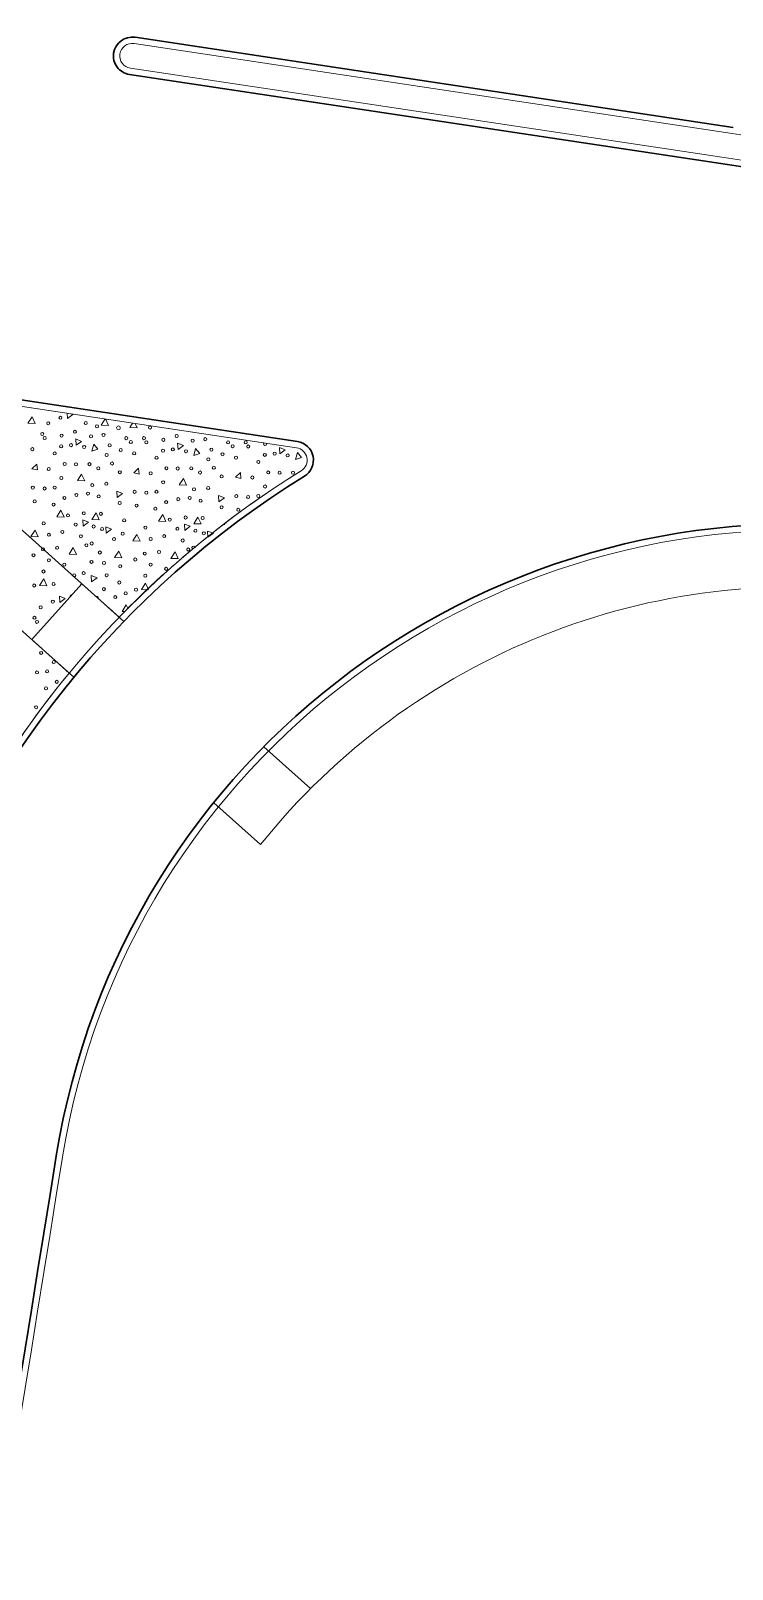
# Model space of a CAD drawing. Extents: x 2536801 to 2538856, y 7112140 to 7131569.
# Drawn here: x 2537919.8 to 2537994.5, y 7115213.4 to 7115377.3 of the extents above; entities that cross this region are included whole.
import ezdxf

# ---------------------------------------------------------------- set-up
doc = ezdxf.new("R2010")
doc.units = 0
doc.header["$LTSCALE"] = 100
doc.header["$MEASUREMENT"] = 0
for name, color, linetype, lineweight in [('D_BOC_MISC', 6, 'Continuous', 13), ('D_BOC_RMP', 1, 'Continuous', 13), ('D_BOC_XST', 4, 'Continuous', 13), ('D_EOS_FR', 3, 'Continuous', 30), ('D_EOS_ML', 7, 'Continuous', 30), ('D_EOS_RMP', 1, 'Continuous', 30), ('D_EOT_ML', 7, 'Continuous', 13), ('D_FOC_XST', 4, 'Continuous', 30), ('D_RIPRAP_1', 7, 'Continuous', 0)]:
    doc.layers.add(name, color=color, linetype=linetype, lineweight=lineweight)

msp = doc.modelspace()

# ---------------------------------------------------------------- linework, layer by layer
at = {"layer": 'D_BOC_MISC'}
for p, q in [((2537929.7, 7115314.36), (2537918.54, 7115324.35)), ((2537924.36, 7115308.4), (2537913.2, 7115318.39)), ((2537919.89, 7115312.41), (2537925.22, 7115318.37)), ((2537949.59, 7115296.56), (2537944.61, 7115301.01)), ((2537944.25, 7115290.6), (2537939.28, 7115295.05))]:
    msp.add_line(p, q, dxfattribs=at)
msp.add_arc((2538001.48, 7115244.74), 73.33, 82.1426, 141.292, dxfattribs=at)
at = {"layer": 'D_BOC_RMP', "lineweight": 0}
msp.add_arc((2526379.38, 7117111.1), 11691.67, 349.572856, 350.876903, dxfattribs=at)
at = {"layer": 'D_BOC_XST', "lineweight": 0}
for p, q in [((2537930.78, 7115375.9), (2537994.52, 7115366.31)), ((2537930.38, 7115373.27), (2537994.12, 7115363.67)), ((2537863.52, 7115345.58), (2537948.09, 7115332.85))]:
    msp.add_line(p, q, dxfattribs=at)
at = {"layer": 'D_BOC_XST', "lineweight": 0, "extrusion": (0, 0, -1)}
msp.add_arc((-2537930.58, 7115374.58), 1.33, 8.5614, 98.5614, dxfattribs=at)
at = {"layer": 'D_BOC_XST', "lineweight": 0}
for centre, radius, start, end in [((2537930.58, 7115374.58), 1.33, 171.4386, 261.4386), ((2538279.4, 7117258.65), 1913.67, 261.43857, 265.88763), ((2538279.4, 7117258.65), 1916.33, 261.43857, 265.88763), ((2537947.89, 7115331.53), 1.33, 301.6913, 81.4356), ((2538001.48, 7115244.74), 100.67, 121.6913, 160.9649), ((2538001.48, 7115244.74), 79.33, 82.1426, 170.8769)]:
    msp.add_arc(centre, radius, start, end, dxfattribs=at)
at = {"layer": 'D_EOS_FR'}
msp.add_arc((2526379.38, 7117111.1), 11649, 349.376372, 352.971213, dxfattribs=at)
at = {"layer": 'D_EOS_ML'}
msp.add_arc((2526379.38, 7117111.1), 11609, 347.843052, 358.175075, dxfattribs=at)
at = {"layer": 'D_EOS_RMP'}
msp.add_arc((2526379.38, 7117111.1), 11691, 349.572856, 350.876903, dxfattribs=at)
at = {"layer": 'D_EOT_ML'}
msp.add_arc((2526379.38, 7117111.1), 11599, 347.843038, 358.175075, dxfattribs=at)
at = {"layer": 'D_FOC_XST'}
for p, q in [((2537930.88, 7115376.56), (2537994.62, 7115366.97)), ((2537930.28, 7115372.61), (2537994.02, 7115363.01)), ((2537863.62, 7115346.24), (2537948.19, 7115333.51))]:
    msp.add_line(p, q, dxfattribs=at)
at = {"layer": 'D_FOC_XST', "extrusion": (0, 0, -1)}
msp.add_arc((-2537930.58, 7115374.58), 2, 8.5614, 98.5614, dxfattribs=at)
at = {"layer": 'D_FOC_XST'}
for centre, radius, start, end in [((2537930.58, 7115374.58), 2, 171.4386, 261.4386), ((2538279.4, 7117258.65), 1917, 261.43857, 265.88763), ((2537947.89, 7115331.53), 2, 301.6913, 81.4386), ((2538001.48, 7115244.74), 100, 121.6913, 160.9649), ((2538001.48, 7115244.74), 80, 82.1426, 170.8769)]:
    msp.add_arc(centre, radius, start, end, dxfattribs=at)
at = {"layer": 'D_RIPRAP_1', "color": 7, "linetype": 'Continuous', "lineweight": 0}
for p, q in [((2537919.9, 7115330.61), (2537920.42, 7115331.11)), ((2537920.48, 7115330.48), (2537919.9, 7115330.61)), ((2537920.42, 7115331.11), (2537920.48, 7115330.48)), ((2537930.75, 7115330.16), (2537931.26, 7115330.66)), ((2537931.32, 7115330.03), (2537930.75, 7115330.16)), ((2537931.26, 7115330.66), (2537931.32, 7115330.03)), ((2537941.59, 7115329.71), (2537942.11, 7115330.21)), ((2537942.17, 7115329.58), (2537941.59, 7115329.71)), ((2537942.11, 7115330.21), (2537942.17, 7115329.58))]:
    msp.add_line(p, q, dxfattribs=at)
at = {"layer": 'D_RIPRAP_1', "color": 7, "lineweight": 0, "flags": 128}
for points in [[(2537948.09, 7115332.85), (2537898.13, 7115340.37), (2537895.11, 7115320.26), (2537891.09, 7115295.26)], [(2537923.86, 7115308.85), (2537919.89, 7115312.41), (2537925.22, 7115318.37), (2537929.2, 7115314.81)]]:
    msp.add_lwpolyline(points, dxfattribs=at)
at = {"layer": 'D_RIPRAP_1', "color": 7, "linetype": 'Continuous', "lineweight": 0, "flags": 128}
for points in [[(2537920.25, 7115335.42), (2537919.47, 7115335.45), (2537919.91, 7115336.14)], [(2537924.61, 7115333.11), (2537924.58, 7115333.78), (2537925.19, 7115333.53)], [(2537926.92, 7115332.7), (2537926.28, 7115332.49), (2537926.49, 7115333.23)], [(2537935.46, 7115332.66), (2537935.42, 7115333.33), (2537936.04, 7115333.08)], [(2537946.31, 7115332.2), (2537946.27, 7115332.87), (2537946.89, 7115332.63)], [(2537937.77, 7115332.25), (2537937.13, 7115332.04), (2537937.34, 7115332.78)], [(2537948.61, 7115331.8), (2537947.98, 7115331.59), (2537948.18, 7115332.33)], [(2537925.53, 7115329.32), (2537924.75, 7115329.35), (2537925.19, 7115330.04)], [(2537936.37, 7115328.87), (2537935.6, 7115328.9), (2537936.03, 7115329.59)], [(2537928.97, 7115327.54), (2537928.94, 7115328.21), (2537929.55, 7115327.96)], [(2537939.82, 7115327.09), (2537939.78, 7115327.76), (2537940.4, 7115327.51)], [(2537923.32, 7115325.46), (2537922.54, 7115325.49), (2537922.98, 7115326.19)], [(2537925.34, 7115324.5), (2537925.31, 7115325.17), (2537925.92, 7115324.93)], [(2537927.06, 7115325.18), (2537926.29, 7115325.22), (2537926.73, 7115325.91)], [(2537934.17, 7115325.01), (2537933.39, 7115325.04), (2537933.83, 7115325.74)], [(2537936.19, 7115324.05), (2537936.15, 7115324.72), (2537936.77, 7115324.48)], [(2537937.91, 7115324.73), (2537937.13, 7115324.76), (2537937.57, 7115325.46)], [(2537920.57, 7115323.35), (2537919.79, 7115323.38), (2537920.23, 7115324.07)], [(2537927.8, 7115323.76), (2537927.76, 7115324.43), (2537928.38, 7115324.19)], [(2537931.42, 7115322.9), (2537930.64, 7115322.93), (2537931.08, 7115323.62)], [(2537938.65, 7115323.31), (2537938.61, 7115323.98), (2537939.23, 7115323.74)], [(2537924.64, 7115321.49), (2537923.86, 7115321.52), (2537924.3, 7115322.22)], [(2537929.49, 7115321.12), (2537928.71, 7115321.15), (2537929.15, 7115321.85)], [(2537935.49, 7115321.04), (2537934.71, 7115321.07), (2537935.15, 7115321.77)], [(2537921.49, 7115318.16), (2537920.71, 7115318.19), (2537921.15, 7115318.89)], [(2537926.25, 7115318.58), (2537926.21, 7115319.25), (2537926.83, 7115319.01)], [(2537922.87, 7115316.36), (2537922.83, 7115317.03), (2537923.45, 7115316.79)]]:
    msp.add_lwpolyline(points, close=True, dxfattribs=at)
for points in [[(2537924.03, 7115336.47), (2537924.26, 7115336.38), (2537923.68, 7115335.95), (2537923.65, 7115336.53)], [(2537927.73, 7115335.91), (2537928.05, 7115335.23), (2537927.27, 7115335.26), (2537927.69, 7115335.92)], [(2537930.88, 7115335.44), (2537931.1, 7115334.97), (2537930.32, 7115335), (2537930.62, 7115335.48)], [(2537925, 7115318.12), (2537925.17, 7115318.38), (2537925.19, 7115318.33)], [(2537932.28, 7115317.71), (2537931.56, 7115317.74), (2537932, 7115318.44), (2537932.32, 7115317.75)], [(2537929.83, 7115315.4), (2537929.51, 7115315.42), (2537929.95, 7115316.11), (2537930.14, 7115315.69)]]:
    msp.add_lwpolyline(points, dxfattribs=at)
at = {"layer": 'D_RIPRAP_1', "color": 7, "linetype": 'Continuous', "lineweight": 0}
for centre, radius in [((2537922.93, 7115336.04), 0.163), ((2537921.63, 7115335.45), 0.163), ((2537924.47, 7115334.55), 0.163), ((2537925.63, 7115335.48), 0.163), ((2537926.82, 7115335.13), 0.163), ((2537929.11, 7115334.97), 0.199), ((2537932.48, 7115335), 0.163), ((2537919.94, 7115332.7), 0.163), ((2537920.99, 7115334.32), 0.163), ((2537921.25, 7115333.88), 0.163), ((2537923.01, 7115332.99), 0.163), ((2537923.05, 7115334.14), 0.163), ((2537924.06, 7115333.12), 0.163), ((2537925.46, 7115332.93), 0.163), ((2537926.18, 7115334.06), 0.163), ((2537927.52, 7115334.21), 0.163), ((2537928.17, 7115333.1), 0.163), ((2537929.95, 7115333.87), 0.163), ((2537930.43, 7115333.46), 0.163), ((2537931.83, 7115333.87), 0.163), ((2537932.09, 7115333.43), 0.163), ((2537933.9, 7115333.69), 0.163), ((2537935.32, 7115334.1), 0.163), ((2537937.03, 7115333.61), 0.163), ((2537938.37, 7115333.76), 0.163), ((2537940.8, 7115333.42), 0.163), ((2537941.28, 7115333.01), 0.163), ((2537942.68, 7115333.42), 0.163), ((2537942.94, 7115332.98), 0.163), ((2537922.32, 7115332.24), 0.163), ((2537923.38, 7115331.12), 0.163), ((2537924.59, 7115331.09), 0.163), ((2537926.03, 7115331.1), 0.163), ((2537927.85, 7115332.07), 0.163), ((2537928.43, 7115331.17), 0.163), ((2537929.36, 7115332.6), 0.163), ((2537930.79, 7115332.25), 0.163), ((2537933.17, 7115331.79), 0.163), ((2537933.86, 7115332.54), 0.163), ((2537934.91, 7115332.67), 0.163), ((2537936.31, 7115332.48), 0.163), ((2537938.69, 7115331.62), 0.163), ((2537939.02, 7115332.65), 0.163), ((2537940.2, 7115332.15), 0.163), ((2537941.64, 7115331.8), 0.163), ((2537944.02, 7115331.34), 0.163), ((2537944.71, 7115332.09), 0.163), ((2537945.76, 7115332.22), 0.163), ((2537947.15, 7115332.03), 0.163), ((2537921.69, 7115330.58), 0.163), ((2537923.03, 7115329.62), 0.163), ((2537926.97, 7115330.66), 0.163), ((2537929.26, 7115330.24), 0.163), ((2537932.54, 7115330.13), 0.163), ((2537934.23, 7115330.67), 0.163), ((2537935.43, 7115330.64), 0.163), ((2537936.87, 7115330.65), 0.163), ((2537937.81, 7115330.21), 0.163), ((2537939.28, 7115330.72), 0.163), ((2537940.11, 7115329.79), 0.163), ((2537943.38, 7115329.68), 0.163), ((2537945.07, 7115330.22), 0.163), ((2537946.28, 7115330.19), 0.163), ((2537947.72, 7115330.2), 0.163), ((2537919.99, 7115328.6), 0.163), ((2537921.24, 7115328.51), 0.163), ((2537922.32, 7115328.61), 0.163), ((2537924.64, 7115327.82), 0.163), ((2537925.86, 7115327.97), 0.163), ((2537926.33, 7115328.87), 0.163), ((2537927.83, 7115329.01), 0.163), ((2537930.84, 7115328.15), 0.163), ((2537932.08, 7115328.06), 0.163), ((2537933.17, 7115328.16), 0.163), ((2537933.88, 7115329.17), 0.163), ((2537937.17, 7115328.42), 0.163), ((2537938.67, 7115328.56), 0.163), ((2537944.73, 7115328.72), 0.163), ((2537920.19, 7115327.14), 0.163), ((2537922.2, 7115326.8), 0.163), ((2537923.36, 7115327.51), 0.163), ((2537927.01, 7115327.66), 0.163), ((2537929.25, 7115326.96), 0.163), ((2537931.04, 7115326.69), 0.163), ((2537933.05, 7115326.35), 0.163), ((2537934.2, 7115327.06), 0.163), ((2537935.49, 7115327.37), 0.163), ((2537936.71, 7115327.51), 0.163), ((2537937.86, 7115327.21), 0.163), ((2537940.1, 7115326.51), 0.163), ((2537941.68, 7115327.7), 0.163), ((2537941.88, 7115326.24), 0.163), ((2537942.93, 7115327.6), 0.163), ((2537944.01, 7115327.71), 0.163), ((2537921.15, 7115324.79), 0.163), ((2537923.73, 7115325.64), 0.163), ((2537924.56, 7115324.67), 0.163), ((2537925.42, 7115325.87), 0.163), ((2537927.24, 7115325.81), 0.163), ((2537929.72, 7115325.11), 0.163), ((2537934.58, 7115325.19), 0.163), ((2537936.27, 7115325.42), 0.163), ((2537938.09, 7115325.36), 0.163), ((2537921.7, 7115323.58), 0.163), ((2537923.14, 7115323.89), 0.163), ((2537925.11, 7115323.42), 0.163), ((2537926.47, 7115324.46), 0.163), ((2537927.37, 7115324.19), 0.163), ((2537928.64, 7115323.12), 0.163), ((2537929.57, 7115323.69), 0.163), ((2537931.99, 7115324.34), 0.163), ((2537932.55, 7115323.13), 0.163), ((2537933.99, 7115323.44), 0.163), ((2537935.4, 7115324.22), 0.163), ((2537935.96, 7115322.97), 0.163), ((2537937.32, 7115324.01), 0.163), ((2537938.21, 7115323.74), 0.163), ((2537920.06, 7115321.4), 0.163), ((2537921.08, 7115322.03), 0.163), ((2537922.58, 7115322.2), 0.163), ((2537925.7, 7115322.46), 0.163), ((2537926.26, 7115322.65), 0.163), ((2537927.13, 7115321.69), 0.163), ((2537931.92, 7115321.58), 0.163), ((2537933.43, 7115321.75), 0.163), ((2537936.55, 7115322.01), 0.163), ((2537921.13, 7115319.67), 0.163), ((2537921.7, 7115320.86), 0.163), ((2537923.34, 7115320.4), 0.163), ((2537926.24, 7115320.69), 0.163), ((2537927.58, 7115320.57), 0.163), ((2537929.3, 7115320.22), 0.163), ((2537930.91, 7115320.95), 0.163), ((2537932.54, 7115320.41), 0.163), ((2537934.19, 7115319.95), 0.163), ((2537920.14, 7115318.18), 0.163), ((2537922.2, 7115318.33), 0.163), ((2537924.4, 7115319.26), 0.163), ((2537925.4, 7115319.5), 0.163), ((2537927.85, 7115319.27), 0.163), ((2537929.2, 7115318.5), 0.163), ((2537931.98, 7115319.22), 0.163), ((2537922.12, 7115316.46), 0.163), ((2537927.56, 7115317.79), 0.163), ((2537928.77, 7115316.94), 0.163), ((2537929.89, 7115317.34), 0.163), ((2537930.99, 7115317.73), 0.163), ((2537920.17, 7115314.74), 0.163), ((2537920.82, 7115315.86), 0.163), ((2537920.43, 7115314.3), 0.163), ((2537920.88, 7115311), 0.163), ((2537922.22, 7115310.03), 0.163), ((2537920.43, 7115308.92), 0.163), ((2537921.51, 7115309.03), 0.163), ((2537921.39, 7115307.22), 0.163), ((2537922.54, 7115307.92), 0.163), ((2537920.34, 7115305.21), 0.163)]:
    msp.add_circle(centre, radius, dxfattribs=at)
for centre, radius, start, end in [((2537944.74, 7115333.24), 0.163, 128.0466, 34.8306), ((2537940.56, 7115324.66), 0.163, 73.1197, 183.332), ((2537937.11, 7115322.2), 0.163, 354.3156, 262.1361), ((2537924.13, 7115317.04), 0.163, 73.5052, 202.8253), ((2537926.8, 7115316.87), 0.163, 340.4687, 115.8618), ((2537928.3, 7115315.38), 0.199, 19.794, 76.5365)]:
    msp.add_arc(centre, radius, start, end, dxfattribs=at)
at = {"layer": 'D_RIPRAP_1', "color": 7, "lineweight": 0}
msp.add_arc((2537947.89, 7115331.53), 1.33, 301.6913, 81.4356, dxfattribs=at)
at = {"layer": 'D_RIPRAP_1', "color": 7, "lineweight": 0, "extrusion": (0, 0, -1)}
for start, end in [(44.112, 58.3087), (19.0351, 39.5575)]:
    msp.add_arc((-2538001.48, 7115244.74), 100.67, start, end, dxfattribs=at)

doc.saveas('drawing.dxf')
